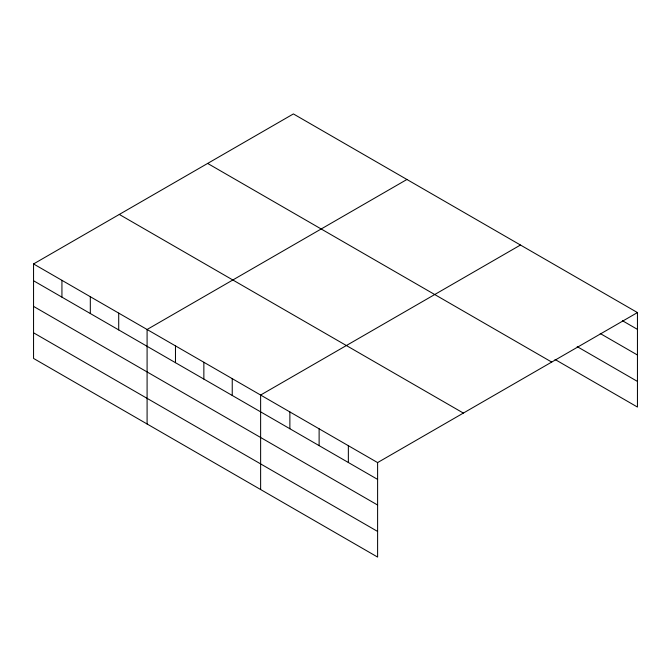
<?xml version="1.0" encoding="UTF-8"?>
<svg xmlns="http://www.w3.org/2000/svg" width="671" height="671" viewBox="0 0 671 671"><rect width="100%" height="100%" fill="white"/><g stroke="black" fill="none" stroke-linecap="round" stroke-linejoin="round"><path stroke-width="1.01" d="M377.605 505.028L377.605 462.587L33.55 263.946L33.55 358.431L377.605 557.073L377.605 505.028L33.55 306.387M555.034 359.471L637.45 407.054L637.45 312.569L293.395 113.927L33.55 263.946M406.928 179.476L147.092 329.495L147.092 423.988M520.47 245.024L260.625 395.043L260.625 489.536M377.605 462.587L637.45 312.569M622.386 320.679L637.45 329.377M600.226 333.521L637.45 355.009M577.186 346.63L637.45 381.422M207.641 163.43L551.705 362.072M119.295 214.435L463.359 413.076M33.55 280.755L377.605 479.396M33.55 332.799L377.605 531.44M348.358 445.695L348.358 462.512M319.119 428.811L319.119 445.628M289.872 411.927L289.872 428.744M232.241 378.662L232.241 395.471M203.858 362.273L203.858 379.081M175.475 345.884L175.475 362.692M118.708 313.105L118.708 329.922M90.317 296.716L90.317 313.533M61.933 280.335L61.933 297.144"/></g></svg>
